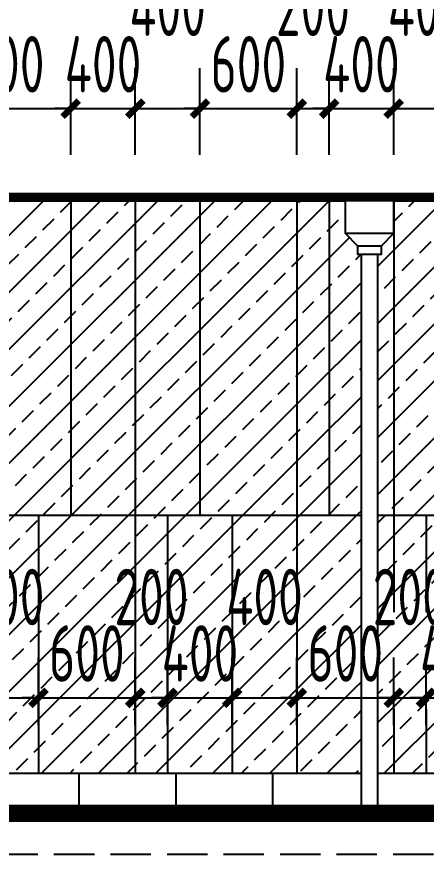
# Model space of a CAD drawing. Extents: x -863035 to 270371, y -8918 to 240488.
# Drawn here: x 217584 to 220119, y 163689 to 168879 of the extents above; entities that cross this region are included whole.
import ezdxf

# ---------------------------------------------------------------- set-up
doc = ezdxf.new("R2010")
doc.units = 0
doc.header["$LTSCALE"] = 1000
doc.header["$MEASUREMENT"] = 0
doc.linetypes.add('DASH', pattern=[0.35, 0.25, -0.1])
for name, color, linetype in [('01-标注_尺寸', 124, 'Continuous'), ('05-填充_156', 156, 'Continuous'), ('A-C_窗', 140, 'Continuous'), ('E-墙面分格', 146, 'Continuous'), ('E-立面轮廓', 241, 'Continuous'), ('E_STRM', 7, 'Continuous')]:
    doc.layers.add(name, color=color, linetype=linetype)
doc.styles.add('_TCH_DIM_T3', font='ROS1', dxfattribs={"width": 0.75, "bigfont": 'JD'})
doc.dimstyles.new('_TCH_ARCH&&100', dxfattribs={"dimtxt": 350, "dimasz": 100, "dimexe": 250, "dimexo": 300, "dimgap": 100, "dimtad": 1, "dimdec": 0, "dimzin": 0, "dimdsep": 46, "dimtxsty": '_TCH_DIM_T3', "dimblk": 'ARCHTICK', "dimcen": 0.09, "dimclrt": 7, "dimazin": 2, "dimtfac": 1, "dimtdec": 0, "dimtix": 1, "dimtmove": 2, "dimatfit": 3, "dimfxl": 0, "dimtolj": 1, "dimtzin": 0, "dimarcsym": 0})

# ---------------------------------------------------------------- blocks, each defined once
blk = doc.blocks.new('_ArchTick')
at = {"color": 0, "linetype": 'ByBlock', "const_width": 0.4}
blk.add_lwpolyline([(-0.5, -0.5), (0.5, 0.5)], dxfattribs=at)
blk = doc.blocks.new('*D1920')
at = {"layer": '01-标注_尺寸', "color": 0, "lineweight": -2, "transparency": 16777216}
for p, q in [((208918, 168324.2), (208918, 169359.7)), ((227318, 168324.2), (227318, 169359.7)), ((208918, 169109.7), (227318, 169109.7))]:
    blk.add_line(p, q, dxfattribs=at)
at = {"layer": 'Defpoints', "color": 0, "transparency": 16777216}
for p in [(227318, 169109.7), (208918, 168024.2), (227318, 168024.2)]:
    blk.add_point(p, dxfattribs=at)
at = {"layer": '01-标注_尺寸', "color": 0, "lineweight": -2, "transparency": 16777216, "xscale": 100, "yscale": 100, "zscale": 100, "rotation": 180}
blk.add_blockref('_ArchTick', (208918, 169109.7), dxfattribs=at)
at = {"layer": '01-标注_尺寸', "color": 0, "lineweight": -2, "transparency": 16777216, "xscale": 100, "yscale": 100, "zscale": 100}
blk.add_blockref('_ArchTick', (227318, 169109.7), dxfattribs=at)
at = {"layer": '01-标注_尺寸', "color": 7, "transparency": 16777216, "insert": (218118, 169384.7), "char_height": 350, "attachment_point": 5, "style": '_TCH_DIM_T3'}
blk.add_mtext('\\A1;18400', dxfattribs=at)
blk = doc.blocks.new('*D1941')
at = {"layer": '01-标注_尺寸', "color": 0, "lineweight": -2, "transparency": 16777216}
for p, q in [((217118, 168024.2), (217118, 168559.7)), ((217918, 168024.2), (217918, 168559.7)), ((217118, 168309.7), (217918, 168309.7))]:
    blk.add_line(p, q, dxfattribs=at)
at = {"layer": 'Defpoints', "color": 0, "transparency": 16777216}
for p in [(217918, 168309.7), (217118, 167724.2), (217918, 167724.2)]:
    blk.add_point(p, dxfattribs=at)
at = {"layer": '01-标注_尺寸', "color": 0, "lineweight": -2, "transparency": 16777216, "xscale": 100, "yscale": 100, "zscale": 100, "rotation": 180}
blk.add_blockref('_ArchTick', (217118, 168309.7), dxfattribs=at)
at = {"layer": '01-标注_尺寸', "color": 0, "lineweight": -2, "transparency": 16777216, "xscale": 100, "yscale": 100, "zscale": 100}
blk.add_blockref('_ArchTick', (217918, 168309.7), dxfattribs=at)
at = {"layer": '01-标注_尺寸', "color": 7, "transparency": 16777216, "insert": (217518, 168584.7), "char_height": 350, "attachment_point": 5, "style": '_TCH_DIM_T3'}
blk.add_mtext('\\A1;800', dxfattribs=at)
blk = doc.blocks.new('*D1942')
at = {"layer": '01-标注_尺寸', "color": 0, "lineweight": -2, "transparency": 16777216}
for p, q in [((217918, 168024.2), (217918, 168559.7)), ((218318, 168024.2), (218318, 168559.7)), ((217918, 168309.7), (217818, 168309.7)), ((217918, 168309.7), (218318, 168309.7)), ((218318, 168309.7), (218418, 168309.7))]:
    blk.add_line(p, q, dxfattribs=at)
at = {"layer": 'Defpoints', "color": 0, "transparency": 16777216}
for p in [(218318, 168309.7), (217918, 167724.2), (218318, 167724.2)]:
    blk.add_point(p, dxfattribs=at)
at = {"layer": '01-标注_尺寸', "color": 0, "lineweight": -2, "transparency": 16777216, "xscale": 100, "yscale": 100, "zscale": 100}
blk.add_blockref('_ArchTick', (217918, 168309.7), dxfattribs=at)
at = {"layer": '01-标注_尺寸', "color": 0, "lineweight": -2, "transparency": 16777216, "xscale": 100, "yscale": 100, "zscale": 100, "rotation": 180}
blk.add_blockref('_ArchTick', (218318, 168309.7), dxfattribs=at)
at = {"layer": '01-标注_尺寸', "color": 7, "transparency": 16777216, "insert": (218118, 168584.7), "char_height": 350, "attachment_point": 5, "style": '_TCH_DIM_T3'}
blk.add_mtext('\\A1;400', dxfattribs=at)
blk = doc.blocks.new('*D1943')
at = {"layer": '01-标注_尺寸', "color": 0, "lineweight": -2, "transparency": 16777216}
for p, q in [((218318, 168024.2), (218318, 168559.7)), ((218718, 168024.2), (218718, 168559.7)), ((218318, 168309.7), (218718, 168309.7))]:
    blk.add_line(p, q, dxfattribs=at)
at = {"layer": 'Defpoints', "color": 0, "transparency": 16777216}
for p in [(218718, 168309.7), (218318, 167724.2), (218718, 167724.2)]:
    blk.add_point(p, dxfattribs=at)
at = {"layer": '01-标注_尺寸', "color": 0, "lineweight": -2, "transparency": 16777216, "xscale": 100, "yscale": 100, "zscale": 100, "rotation": 180}
blk.add_blockref('_ArchTick', (218318, 168309.7), dxfattribs=at)
at = {"layer": '01-标注_尺寸', "color": 0, "lineweight": -2, "transparency": 16777216, "xscale": 100, "yscale": 100, "zscale": 100}
blk.add_blockref('_ArchTick', (218718, 168309.7), dxfattribs=at)
at = {"layer": '01-标注_尺寸', "color": 7, "transparency": 16777216, "insert": (218518, 168934.7), "char_height": 350, "attachment_point": 5, "style": '_TCH_DIM_T3'}
blk.add_mtext('\\A1;400', dxfattribs=at)
blk = doc.blocks.new('*D1944')
at = {"layer": '01-标注_尺寸', "color": 0, "lineweight": -2, "transparency": 16777216}
for p, q in [((218718, 168024.2), (218718, 168559.7)), ((219318, 168024.2), (219318, 168559.7)), ((218718, 168309.7), (218618, 168309.7)), ((218718, 168309.7), (219318, 168309.7)), ((219318, 168309.7), (219418, 168309.7))]:
    blk.add_line(p, q, dxfattribs=at)
at = {"layer": 'Defpoints', "color": 0, "transparency": 16777216}
for p in [(219318, 168309.7), (218718, 167724.2), (219318, 167724.2)]:
    blk.add_point(p, dxfattribs=at)
at = {"layer": '01-标注_尺寸', "color": 0, "lineweight": -2, "transparency": 16777216, "xscale": 100, "yscale": 100, "zscale": 100}
blk.add_blockref('_ArchTick', (218718, 168309.7), dxfattribs=at)
at = {"layer": '01-标注_尺寸', "color": 0, "lineweight": -2, "transparency": 16777216, "xscale": 100, "yscale": 100, "zscale": 100, "rotation": 180}
blk.add_blockref('_ArchTick', (219318, 168309.7), dxfattribs=at)
at = {"layer": '01-标注_尺寸', "color": 7, "transparency": 16777216, "insert": (219018, 168584.7), "char_height": 350, "attachment_point": 5, "style": '_TCH_DIM_T3'}
blk.add_mtext('\\A1;600', dxfattribs=at)
blk = doc.blocks.new('*D1945')
at = {"layer": '01-标注_尺寸', "color": 0, "lineweight": -2, "transparency": 16777216}
for p, q in [((219318, 168024.2), (219318, 168559.7)), ((219518, 168024.2), (219518, 168559.7)), ((219318, 168309.7), (219518, 168309.7))]:
    blk.add_line(p, q, dxfattribs=at)
at = {"layer": 'Defpoints', "color": 0, "transparency": 16777216}
for p in [(219518, 168309.7), (219318, 167724.2), (219518, 167724.2)]:
    blk.add_point(p, dxfattribs=at)
at = {"layer": '01-标注_尺寸', "color": 0, "lineweight": -2, "transparency": 16777216, "xscale": 100, "yscale": 100, "zscale": 100, "rotation": 180}
blk.add_blockref('_ArchTick', (219318, 168309.7), dxfattribs=at)
at = {"layer": '01-标注_尺寸', "color": 0, "lineweight": -2, "transparency": 16777216, "xscale": 100, "yscale": 100, "zscale": 100}
blk.add_blockref('_ArchTick', (219518, 168309.7), dxfattribs=at)
at = {"layer": '01-标注_尺寸', "color": 7, "transparency": 16777216, "insert": (219418, 168934.7), "char_height": 350, "attachment_point": 5, "style": '_TCH_DIM_T3'}
blk.add_mtext('\\A1;200', dxfattribs=at)
blk = doc.blocks.new('*D1946')
at = {"layer": '01-标注_尺寸', "color": 0, "lineweight": -2, "transparency": 16777216}
for p, q in [((219518, 168024.2), (219518, 168559.7)), ((219918, 168024.2), (219918, 168559.7)), ((219518, 168309.7), (219418, 168309.7)), ((219518, 168309.7), (219918, 168309.7)), ((219918, 168309.7), (220018, 168309.7))]:
    blk.add_line(p, q, dxfattribs=at)
at = {"layer": 'Defpoints', "color": 0, "transparency": 16777216}
for p in [(219918, 168309.7), (219518, 167724.2), (219918, 167724.2)]:
    blk.add_point(p, dxfattribs=at)
at = {"layer": '01-标注_尺寸', "color": 0, "lineweight": -2, "transparency": 16777216, "xscale": 100, "yscale": 100, "zscale": 100}
blk.add_blockref('_ArchTick', (219518, 168309.7), dxfattribs=at)
at = {"layer": '01-标注_尺寸', "color": 0, "lineweight": -2, "transparency": 16777216, "xscale": 100, "yscale": 100, "zscale": 100, "rotation": 180}
blk.add_blockref('_ArchTick', (219918, 168309.7), dxfattribs=at)
at = {"layer": '01-标注_尺寸', "color": 7, "transparency": 16777216, "insert": (219718, 168584.7), "char_height": 350, "attachment_point": 5, "style": '_TCH_DIM_T3'}
blk.add_mtext('\\A1;400', dxfattribs=at)
blk = doc.blocks.new('*D1947')
at = {"layer": '01-标注_尺寸', "color": 0, "lineweight": -2, "transparency": 16777216}
for p, q in [((219918, 168024.2), (219918, 168559.7)), ((220318, 168024.2), (220318, 168559.7)), ((219918, 168309.7), (220318, 168309.7))]:
    blk.add_line(p, q, dxfattribs=at)
at = {"layer": 'Defpoints', "color": 0, "transparency": 16777216}
for p in [(220318, 168309.7), (219918, 167724.2), (220318, 167724.2)]:
    blk.add_point(p, dxfattribs=at)
at = {"layer": '01-标注_尺寸', "color": 0, "lineweight": -2, "transparency": 16777216, "xscale": 100, "yscale": 100, "zscale": 100, "rotation": 180}
blk.add_blockref('_ArchTick', (219918, 168309.7), dxfattribs=at)
at = {"layer": '01-标注_尺寸', "color": 0, "lineweight": -2, "transparency": 16777216, "xscale": 100, "yscale": 100, "zscale": 100}
blk.add_blockref('_ArchTick', (220318, 168309.7), dxfattribs=at)
at = {"layer": '01-标注_尺寸', "color": 7, "transparency": 16777216, "insert": (220118, 168934.7), "char_height": 350, "attachment_point": 5, "style": '_TCH_DIM_T3'}
blk.add_mtext('\\A1;400', dxfattribs=at)
blk = doc.blocks.new('_RAINH')
blk.add_lwpolyline([(-150, 0), (-150, -200), (150, -200), (150, 0)], close=True)
for points in [[(-150, -200), (-75, -280), (75, -280), (150, -200)], [(-75, -280), (-75, -330), (75, -330), (75, -280)]]:
    blk.add_lwpolyline(points)
blk = doc.blocks.new('*D2227')
at = {"layer": '01-标注_尺寸', "color": 0, "lineweight": -2, "transparency": 16777216}
for p, q in [((217318, 164488.6), (217318, 164907.9)), ((217718, 164488.6), (217718, 164907.9)), ((217318, 164657.9), (217718, 164657.9))]:
    blk.add_line(p, q, dxfattribs=at)
at = {"layer": 'Defpoints', "color": 0, "transparency": 16777216}
for p in [(217718, 164657.9), (217318, 164188.6), (217718, 164188.6)]:
    blk.add_point(p, dxfattribs=at)
at = {"layer": '01-标注_尺寸', "color": 0, "lineweight": -2, "transparency": 16777216, "xscale": 100, "yscale": 100, "zscale": 100, "rotation": 180}
blk.add_blockref('_ArchTick', (217318, 164657.9), dxfattribs=at)
at = {"layer": '01-标注_尺寸', "color": 0, "lineweight": -2, "transparency": 16777216, "xscale": 100, "yscale": 100, "zscale": 100}
blk.add_blockref('_ArchTick', (217718, 164657.9), dxfattribs=at)
at = {"layer": '01-标注_尺寸', "color": 7, "transparency": 16777216, "insert": (217518, 165282.9), "char_height": 350, "attachment_point": 5, "style": '_TCH_DIM_T3'}
blk.add_mtext('\\A1;400', dxfattribs=at)
blk = doc.blocks.new('*D2228')
at = {"layer": '01-标注_尺寸', "color": 0, "lineweight": -2, "transparency": 16777216}
for p, q in [((217718, 164488.6), (217718, 164907.9)), ((218318, 164488.6), (218318, 164907.9)), ((217718, 164657.9), (217618, 164657.9)), ((217718, 164657.9), (218318, 164657.9)), ((218318, 164657.9), (218418, 164657.9))]:
    blk.add_line(p, q, dxfattribs=at)
at = {"layer": 'Defpoints', "color": 0, "transparency": 16777216}
for p in [(218318, 164657.9), (217718, 164188.6), (218318, 164188.6)]:
    blk.add_point(p, dxfattribs=at)
at = {"layer": '01-标注_尺寸', "color": 0, "lineweight": -2, "transparency": 16777216, "xscale": 100, "yscale": 100, "zscale": 100}
blk.add_blockref('_ArchTick', (217718, 164657.9), dxfattribs=at)
at = {"layer": '01-标注_尺寸', "color": 0, "lineweight": -2, "transparency": 16777216, "xscale": 100, "yscale": 100, "zscale": 100, "rotation": 180}
blk.add_blockref('_ArchTick', (218318, 164657.9), dxfattribs=at)
at = {"layer": '01-标注_尺寸', "color": 7, "transparency": 16777216, "insert": (218018, 164932.9), "char_height": 350, "attachment_point": 5, "style": '_TCH_DIM_T3'}
blk.add_mtext('\\A1;600', dxfattribs=at)
blk = doc.blocks.new('*D2229')
at = {"layer": '01-标注_尺寸', "color": 0, "lineweight": -2, "transparency": 16777216}
for p, q in [((218318, 164488.6), (218318, 164907.9)), ((218518, 164488.6), (218518, 164907.9)), ((218318, 164657.9), (218518, 164657.9))]:
    blk.add_line(p, q, dxfattribs=at)
at = {"layer": 'Defpoints', "color": 0, "transparency": 16777216}
for p in [(218518, 164657.9), (218318, 164188.6), (218518, 164188.6)]:
    blk.add_point(p, dxfattribs=at)
at = {"layer": '01-标注_尺寸', "color": 0, "lineweight": -2, "transparency": 16777216, "xscale": 100, "yscale": 100, "zscale": 100, "rotation": 180}
blk.add_blockref('_ArchTick', (218318, 164657.9), dxfattribs=at)
at = {"layer": '01-标注_尺寸', "color": 0, "lineweight": -2, "transparency": 16777216, "xscale": 100, "yscale": 100, "zscale": 100}
blk.add_blockref('_ArchTick', (218518, 164657.9), dxfattribs=at)
at = {"layer": '01-标注_尺寸', "color": 7, "transparency": 16777216, "insert": (218418, 165282.9), "char_height": 350, "attachment_point": 5, "style": '_TCH_DIM_T3'}
blk.add_mtext('\\A1;200', dxfattribs=at)
blk = doc.blocks.new('*D2230')
at = {"layer": '01-标注_尺寸', "color": 0, "lineweight": -2, "transparency": 16777216}
for p, q in [((218518, 164488.6), (218518, 164907.9)), ((218918, 164488.6), (218918, 164907.9)), ((218518, 164657.9), (218418, 164657.9)), ((218518, 164657.9), (218918, 164657.9)), ((218918, 164657.9), (219018, 164657.9))]:
    blk.add_line(p, q, dxfattribs=at)
at = {"layer": 'Defpoints', "color": 0, "transparency": 16777216}
for p in [(218918, 164657.9), (218518, 164188.6), (218918, 164188.6)]:
    blk.add_point(p, dxfattribs=at)
at = {"layer": '01-标注_尺寸', "color": 0, "lineweight": -2, "transparency": 16777216, "xscale": 100, "yscale": 100, "zscale": 100}
blk.add_blockref('_ArchTick', (218518, 164657.9), dxfattribs=at)
at = {"layer": '01-标注_尺寸', "color": 0, "lineweight": -2, "transparency": 16777216, "xscale": 100, "yscale": 100, "zscale": 100, "rotation": 180}
blk.add_blockref('_ArchTick', (218918, 164657.9), dxfattribs=at)
at = {"layer": '01-标注_尺寸', "color": 7, "transparency": 16777216, "insert": (218718, 164932.9), "char_height": 350, "attachment_point": 5, "style": '_TCH_DIM_T3'}
blk.add_mtext('\\A1;400', dxfattribs=at)
blk = doc.blocks.new('*D2231')
at = {"layer": '01-标注_尺寸', "color": 0, "lineweight": -2, "transparency": 16777216}
for p, q in [((218918, 164488.6), (218918, 164907.9)), ((219318, 164488.6), (219318, 164907.9)), ((218918, 164657.9), (219318, 164657.9))]:
    blk.add_line(p, q, dxfattribs=at)
at = {"layer": 'Defpoints', "color": 0, "transparency": 16777216}
for p in [(219318, 164657.9), (218918, 164188.6), (219318, 164188.6)]:
    blk.add_point(p, dxfattribs=at)
at = {"layer": '01-标注_尺寸', "color": 0, "lineweight": -2, "transparency": 16777216, "xscale": 100, "yscale": 100, "zscale": 100, "rotation": 180}
blk.add_blockref('_ArchTick', (218918, 164657.9), dxfattribs=at)
at = {"layer": '01-标注_尺寸', "color": 0, "lineweight": -2, "transparency": 16777216, "xscale": 100, "yscale": 100, "zscale": 100}
blk.add_blockref('_ArchTick', (219318, 164657.9), dxfattribs=at)
at = {"layer": '01-标注_尺寸', "color": 7, "transparency": 16777216, "insert": (219118, 165282.9), "char_height": 350, "attachment_point": 5, "style": '_TCH_DIM_T3'}
blk.add_mtext('\\A1;400', dxfattribs=at)
blk = doc.blocks.new('*D2232')
at = {"layer": '01-标注_尺寸', "color": 0, "lineweight": -2, "transparency": 16777216}
for p, q in [((219318, 164488.6), (219318, 164907.9)), ((219918, 164488.6), (219918, 164907.9)), ((219318, 164657.9), (219218, 164657.9)), ((219318, 164657.9), (219918, 164657.9)), ((219918, 164657.9), (220018, 164657.9))]:
    blk.add_line(p, q, dxfattribs=at)
at = {"layer": 'Defpoints', "color": 0, "transparency": 16777216}
for p in [(219918, 164657.9), (219318, 164188.6), (219918, 164188.6)]:
    blk.add_point(p, dxfattribs=at)
at = {"layer": '01-标注_尺寸', "color": 0, "lineweight": -2, "transparency": 16777216, "xscale": 100, "yscale": 100, "zscale": 100}
blk.add_blockref('_ArchTick', (219318, 164657.9), dxfattribs=at)
at = {"layer": '01-标注_尺寸', "color": 0, "lineweight": -2, "transparency": 16777216, "xscale": 100, "yscale": 100, "zscale": 100, "rotation": 180}
blk.add_blockref('_ArchTick', (219918, 164657.9), dxfattribs=at)
at = {"layer": '01-标注_尺寸', "color": 7, "transparency": 16777216, "insert": (219618, 164932.9), "char_height": 350, "attachment_point": 5, "style": '_TCH_DIM_T3'}
blk.add_mtext('\\A1;600', dxfattribs=at)
blk = doc.blocks.new('*D2233')
at = {"layer": '01-标注_尺寸', "color": 0, "lineweight": -2, "transparency": 16777216}
for p, q in [((219918, 164488.6), (219918, 164907.9)), ((220118, 164488.6), (220118, 164907.9)), ((219918, 164657.9), (219818, 164657.9)), ((219918, 164657.9), (220118, 164657.9)), ((220118, 164657.9), (220218, 164657.9))]:
    blk.add_line(p, q, dxfattribs=at)
at = {"layer": 'Defpoints', "color": 0, "transparency": 16777216}
for p in [(220118, 164657.9), (219918, 164188.6), (220118, 164188.6)]:
    blk.add_point(p, dxfattribs=at)
at = {"layer": '01-标注_尺寸', "color": 0, "lineweight": -2, "transparency": 16777216, "xscale": 100, "yscale": 100, "zscale": 100}
blk.add_blockref('_ArchTick', (219918, 164657.9), dxfattribs=at)
at = {"layer": '01-标注_尺寸', "color": 0, "lineweight": -2, "transparency": 16777216, "xscale": 100, "yscale": 100, "zscale": 100, "rotation": 180}
blk.add_blockref('_ArchTick', (220118, 164657.9), dxfattribs=at)
at = {"layer": '01-标注_尺寸', "color": 7, "transparency": 16777216, "insert": (220018, 165282.9), "char_height": 350, "attachment_point": 5, "style": '_TCH_DIM_T3'}
blk.add_mtext('\\A1;200', dxfattribs=at)
blk = doc.blocks.new('*D2234')
at = {"layer": '01-标注_尺寸', "color": 0, "lineweight": -2, "transparency": 16777216}
for p, q in [((220118, 164488.6), (220118, 164907.9)), ((220518, 164488.6), (220518, 164907.9)), ((220118, 164657.9), (220018, 164657.9)), ((220118, 164657.9), (220518, 164657.9)), ((220518, 164657.9), (220618, 164657.9))]:
    blk.add_line(p, q, dxfattribs=at)
at = {"layer": 'Defpoints', "color": 0, "transparency": 16777216}
for p in [(220518, 164657.9), (220118, 164188.6), (220518, 164188.6)]:
    blk.add_point(p, dxfattribs=at)
at = {"layer": '01-标注_尺寸', "color": 0, "lineweight": -2, "transparency": 16777216, "xscale": 100, "yscale": 100, "zscale": 100}
blk.add_blockref('_ArchTick', (220118, 164657.9), dxfattribs=at)
at = {"layer": '01-标注_尺寸', "color": 0, "lineweight": -2, "transparency": 16777216, "xscale": 100, "yscale": 100, "zscale": 100, "rotation": 180}
blk.add_blockref('_ArchTick', (220518, 164657.9), dxfattribs=at)
at = {"layer": '01-标注_尺寸', "color": 7, "transparency": 16777216, "insert": (220318, 164932.9), "char_height": 350, "attachment_point": 5, "style": '_TCH_DIM_T3'}
blk.add_mtext('\\A1;400', dxfattribs=at)

msp = doc.modelspace()

# ---------------------------------------------------------------- hatches: boundary and pattern name
at = {"layer": '05-填充_156'}
h = msp.add_hatch(dxfattribs=at)
h.set_pattern_fill('天然石材', color=256, scale=50)
h.set_pattern_definition([(45, (-48911, 285744.35), (-176.77677, 176.77677), []), (45, (-48824.07, 285654.6), (-176.77677, 176.77677), [98.68425, -56.391])])
h.paths.add_polyline_path([(222618, 167388.6), (222618, 167738.6), (216918, 167738.6), (216918, 167388.6), (217518, 167388.6), (217518, 164188.6), (222618, 164188.6), (222618, 164588.6)])

# ---------------------------------------------------------------- linework, layer by layer
at = {"layer": 'A-C_窗'}
msp.add_line((222618, 164188.6), (216918, 164188.6), dxfattribs=at)
at = {"layer": 'A-C_窗', "linetype": 'DASH'}
msp.add_line((208364.3, 163688.6), (227892.8, 163688.6), dxfattribs=at)
at = {"layer": 'A-C_窗'}
msp.add_lwpolyline([(216918, 167738.6), (222618, 167738.6), (222618, 163988.6), (216918, 163988.6)], close=True, dxfattribs=at)
at = {"layer": 'E-墙面分格'}
for p, q in [((217918, 167738.6), (217918, 165788.6)), ((218318, 167738.6), (218318, 165788.6)), ((218718, 167738.6), (218718, 165788.6)), ((219318, 167738.6), (219318, 165788.6)), ((219518, 167738.6), (219518, 165788.6)), ((219918, 167738.6), (219918, 167138.6)), ((219918, 167738.6), (219918, 165788.6)), ((222618, 165788.6), (216918, 165788.6)), ((217718, 165788.6), (217718, 164188.6)), ((218318, 165788.6), (218318, 164188.6)), ((218518, 165788.6), (218518, 164188.6)), ((218918, 165788.6), (218918, 164188.6)), ((219318, 165788.6), (219318, 164188.6)), ((219918, 165788.6), (219918, 165188.6)), ((220118, 165788.6), (220118, 165188.6)), ((219918, 164588.6), (219918, 164188.6)), ((220118, 164588.6), (220118, 164188.6)), ((217968, 164188.6), (217968, 163988.6)), ((218568, 164188.6), (218568, 163988.6)), ((219168, 164188.6), (219168, 163988.6)), ((219768, 164188.6), (219768, 163988.6))]:
    msp.add_line(p, q, dxfattribs=at)
at = {"layer": 'E-立面轮廓'}
for points, const_width in [([(216893, 163988.6), (216893, 167763.6), (222643, 167763.6), (222643, 163988.6)], 50), ([(208364.3, 163938.6), (227892.8, 163938.6)], 100)]:
    msp.add_lwpolyline(points, dxfattribs=dict(at, const_width=const_width))

# ---------------------------------------------------------------- dimensions: what is measured, and where the dimension line sits
at = {"layer": '01-标注_尺寸'}
for p1, p2, distance, picture, middle in [((208918, 168024.2), (227318, 168024.2), 1085.5, '*D1920', (218118, 169384.7)), ((217118, 167724.2), (217918, 167724.2), 585.5, '*D1941', (217518, 168584.7)), ((217918, 167724.2), (218318, 167724.2), 585.5, '*D1942', (218118, 168584.7)), ((218718, 167724.2), (219318, 167724.2), 585.5, '*D1944', (219018, 168584.7)), ((217718, 164188.6), (218318, 164188.6), 469.3, '*D2228', (218018, 164932.9)), ((218518, 164188.6), (218918, 164188.6), 469.3, '*D2230', (218718, 164932.9))]:
    dim = msp.add_aligned_dim(p1=p1, p2=p2, distance=distance, dimstyle='_TCH_ARCH&&100', dxfattribs=at)
    dim.commit()
    dim.dimension.update_dxf_attribs({"geometry": picture, "text_midpoint": middle})
for base, p1, p2, angle, picture, middle in [((218718, 168309.7), (218318, 167724.2), (218718, 167724.2), 0, '*D1943', (218518, 168934.7)), ((217718, 164657.9), (217318, 164188.6), (217718, 164188.6), 360, '*D2227', (217518, 165282.9)), ((218518, 164657.9), (218318, 164188.6), (218518, 164188.6), 360, '*D2229', (218418, 165282.9)), ((219318, 164657.9), (218918, 164188.6), (219318, 164188.6), 360, '*D2231', (219118, 165282.9))]:
    dim = msp.add_linear_dim(base=base, p1=p1, p2=p2, angle=angle, dimstyle='_TCH_ARCH&&100', dxfattribs=at)
    dim.commit()
    dim.dimension.update_dxf_attribs({"geometry": picture, "text_midpoint": middle, "dimtype": 161})

# ---------------------------------------------------------------- next in the draw order: wipeouts: each hides what was drawn before it
msp.add_wipeout([(219818, 167408.6), (219818, 163988.6), (219718, 163988.6), (219718, 167408.6), (219693, 167408.6), (219693, 167458.6), (219618, 167538.6), (219618, 167738.6), (219918, 167738.6), (219918, 167538.6), (219843, 167458.6), (219843, 167408.6)]).dxf.layer = 'E_STRM'

# ---------------------------------------------------------------- next in the draw order: linework, layer by layer
at = {"layer": 'E_STRM'}
for p, q in [((219718, 163988.6), (219718, 167408.6)), ((219818, 167408.6), (219818, 163988.6)), ((219818, 163988.6), (219718, 163988.6))]:
    msp.add_line(p, q, dxfattribs=at)

# ---------------------------------------------------------------- next in the draw order: block references
msp.add_blockref('_RAINH', (219768, 167738.6), dxfattribs=at)

# ---------------------------------------------------------------- next in the draw order: dimensions: what is measured, and where the dimension line sits
at = {"layer": '01-标注_尺寸'}
for base, p1, p2, angle, picture, middle in [((219518, 168309.7), (219318, 167724.2), (219518, 167724.2), 0, '*D1945', (219418, 168934.7)), ((220318, 168309.7), (219918, 167724.2), (220318, 167724.2), 360, '*D1947', (220118, 168934.7)), ((220118, 164657.9), (219918, 164188.6), (220118, 164188.6), 360, '*D2233', (220018, 165282.9))]:
    dim = msp.add_linear_dim(base=base, p1=p1, p2=p2, angle=angle, dimstyle='_TCH_ARCH&&100', dxfattribs=at)
    dim.commit()
    dim.dimension.update_dxf_attribs({"geometry": picture, "text_midpoint": middle, "dimtype": 161})
for p1, p2, distance, picture, middle in [((219518, 167724.2), (219918, 167724.2), 585.5, '*D1946', (219718, 168584.7)), ((219318, 164188.6), (219918, 164188.6), 469.3, '*D2232', (219618, 164932.9)), ((220118, 164188.6), (220518, 164188.6), 469.3, '*D2234', (220318, 164932.9))]:
    dim = msp.add_aligned_dim(p1=p1, p2=p2, distance=distance, dimstyle='_TCH_ARCH&&100', dxfattribs=at)
    dim.commit()
    dim.dimension.update_dxf_attribs({"geometry": picture, "text_midpoint": middle})

doc.saveas('drawing.dxf')
